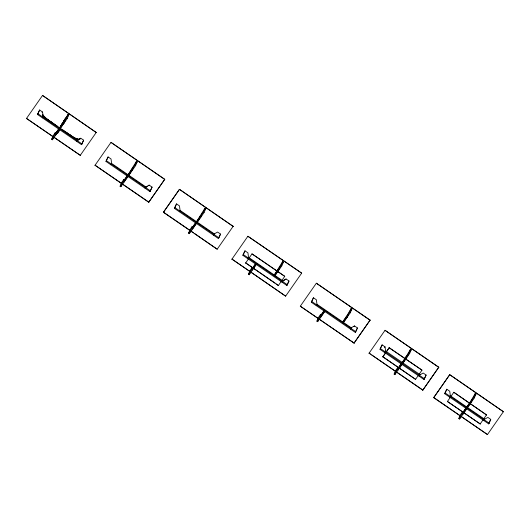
<?xml version="1.0" encoding="UTF-8"?>
<svg xmlns="http://www.w3.org/2000/svg" width="530" height="530" viewBox="0 0 530 530"><rect width="100%" height="100%" fill="white"/><g stroke="black" fill="none" stroke-linecap="round" stroke-linejoin="round"><path stroke-width="0.79" d="M59.36 129.578L55.71 135.031L54.981 134.527L55.259 132.652L55.994 133.156M123.689 180.862L123.709 179.597L124.444 180.101L124.166 181.976L123.43 181.472L123.689 180.862L127.505 175.41L120.105 186.229L120.84 186.732L127.975 176.523M196.266 223.455L192.615 228.914L191.88 228.41L192.165 226.535L192.894 227.039M252.035 268.876L252.055 267.61L252.79 268.114L252.505 269.989L251.776 269.485L252.035 268.876L255.851 263.423L248.451 274.242L249.179 274.745L256.58 263.927L252.77 269.379M321.22 316.317L320.961 316.927L320.226 316.423L320.504 314.548L321.24 315.052M397.725 368.781L397.745 367.515L398.481 368.019M26.5 118.448L80.282 155.33L26.5 118.448L42.539 95.446L96.248 132.5L42.539 95.446M76.638 141.318L77.393 139.993L80.706 138.164L83.634 140.178L81.527 144.67L37.524 114.493L39.631 110.001L42.566 112.016L43.168 116.52L42.413 117.845L42.672 117.236M37.524 114.493L39.631 110.001M59.526 129.585L52.384 139.787L51.655 139.284L53.265 135.508L55.259 132.652M52.384 139.787L53.033 138.277M68.039 114.381L59.287 128.366L66.429 118.157L68.039 114.381L68.774 114.884L67.158 118.66L60.022 128.87M81.527 144.67L83.634 140.178M94.949 165.386L110.989 142.384L164.77 179.266L148.731 202.268L95.022 165.214L121.575 183.42M110.989 142.384L164.697 179.445M145.346 187.647L145.088 188.256L145.849 186.931L149.155 185.109L152.09 187.117L149.977 191.608L105.974 161.431L108.08 156.94L111.015 158.954L111.625 163.465L110.863 164.79L111.121 164.174M105.974 161.431L108.08 156.94M120.105 186.229L121.715 182.446L123.709 179.597M120.84 186.732L121.801 184.46M136.488 161.319L127.743 175.304L134.878 165.102L136.488 161.319L137.224 161.822L135.614 165.599L128.472 175.808L133.699 167.573M149.977 191.608L152.09 187.117M148.731 202.268L164.77 179.266M233.22 226.211L217.187 249.213L163.399 212.331L179.438 189.329L233.147 226.383L179.438 189.329M213.802 234.585L213.537 235.201L214.299 233.876L217.605 232.047L220.54 234.061L218.426 238.553L174.423 208.376L176.536 203.884L179.465 205.892L180.074 210.403L179.312 211.728M174.423 208.376L176.536 203.884M196.425 223.461L189.29 233.67L188.554 233.167L190.164 229.391L192.165 226.535M189.29 233.67L189.932 232.16M204.938 208.263L196.193 222.249L203.328 212.04L204.938 208.263L205.673 208.76L204.063 212.543L196.922 222.752L201.764 215.24M218.751 237.798L220.54 234.061M217.187 249.213L194.795 233.631M231.855 259.269L247.888 236.267L301.676 273.149L285.637 296.151L231.928 259.097L249.63 271.234M247.888 236.267L301.676 273.149M282.252 281.529L281.986 282.139L282.748 280.814L286.054 278.985L288.989 280.999L286.876 285.491L242.873 255.314L244.986 250.823L247.921 252.836L248.524 257.341L247.762 258.666M242.873 255.314L244.986 250.823M245.595 263.079L251.995 253.87L284.749 276.335L278.356 285.544L245.675 262.906L275.017 283.027M251.995 253.87L284.749 276.335M248.451 274.242L250.061 270.459L252.055 267.61M249.179 274.745L250.147 272.48M282.682 261.575L273.93 275.56L281.072 265.351L282.682 261.575L283.418 262.072L281.801 265.855L274.666 276.064L279.886 267.822M278.356 285.544L276.382 283.967M286.876 285.491L288.989 280.999M285.637 296.151L250.988 272.168M300.305 306.207L354.086 343.095L300.305 306.207L316.344 283.206L370.125 320.087L354.086 343.095M316.344 283.206L370.053 320.266M350.701 328.467L350.443 329.077L351.198 327.752L354.504 325.93L357.439 327.938L355.332 332.436L311.329 302.259L313.435 297.767L316.37 299.775L316.973 304.286L316.218 305.611M311.329 302.259L313.435 297.767M324.771 311.474L317.636 321.683L316.9 321.18L318.51 317.404L320.504 314.548M317.636 321.683L318.278 320.173M347.19 316.94L346.931 317.549L346.196 317.046L351.132 308.513L351.867 309.017L350.257 312.793L343.115 323.002L347.19 316.94L346.454 316.436L342.38 322.498L349.522 312.289L351.132 308.513M355.332 332.436L357.439 327.938M368.986 353.311L385.025 330.303L438.807 367.191L422.768 390.193L369.059 353.132L370.417 354.067M385.025 330.303L438.727 367.363M419.879 374.856L423.185 373.027L426.12 375.041L424.013 379.533L380.003 349.356L382.117 344.864L385.052 346.872L385.654 351.383M380.003 349.356L382.117 344.864M386.516 351.549L389.225 347.673L421.979 370.139L415.586 379.348L382.832 356.882L385.615 352.841M385.158 352.099L384.893 352.708L385.754 351.151L419.979 374.624L419.117 376.181M382.832 356.882L389.225 347.673M402.005 364.441L394.87 374.65L394.134 374.147L395.751 370.371L397.745 367.515M394.87 374.65L395.837 372.385M394.134 374.147L401.634 363.096L397.46 369.39L398.196 369.894L401.945 364.203M408.908 353.02L410.525 349.243L411.253 349.74L409.644 353.523L402.508 363.732L406.682 357.432L406.318 358.28L405.583 357.776L405.947 356.928L401.773 363.229L408.908 353.02L409.644 353.523M415.586 379.348L382.905 356.71M421.979 370.139L389.146 347.846M424.013 379.533L426.12 375.041M422.768 390.193L438.807 367.191M503.5 411.552L487.461 434.554L433.679 397.672L449.718 374.67L503.427 411.731L449.718 374.67M484.075 419.932L483.817 420.542L484.572 419.217L487.885 417.395L490.813 419.402L488.706 423.894L444.703 393.717L446.81 389.225L449.745 391.239L450.348 395.751L449.592 397.076L449.851 396.46M444.703 393.717L446.81 389.225M447.426 401.482L480.187 423.947L447.426 401.482L453.819 392.273L486.5 414.91L453.819 392.273M458.834 418.514L460.444 414.732L462.438 411.883L462.16 413.758L462.889 414.261L466.963 408.199L466.705 408.809L459.563 419.018L458.834 418.514L466.228 407.696L462.418 413.148L463.154 413.645M459.563 419.018L460.53 416.746M467.46 407.484L467.202 408.093L474.337 397.884L475.953 394.108L475.218 393.604L470.541 401.528L470.282 402.137L471.011 402.641L472.806 399.136M470.541 401.528L466.466 407.59L473.608 397.387L475.218 393.604M488.706 423.894L490.316 420.118M487.461 434.554L433.752 397.5M63.13 123.371L64.7 119.767M61.652 125.736L63.64 121.781M65.243 120.635L63.832 123.417L63.103 122.914L63.361 122.304L64.097 122.808L60.281 128.26M347.574 316.218L348.336 314.767M406.96 356.942L408.113 354.769M63.01 122.801L65.78 117.733M62.553 123.464L65.243 118.713M61.937 124.345L64.865 119.402M61.029 125.636L64.415 120.317M60.672 126.147L64.097 120.919M60.427 126.498L63.872 121.337M42.069 112.724L42.566 112.016M55.239 133.918L59.049 128.465L51.655 139.284M67.972 116.024L68.774 114.884M80.282 155.33L96.321 132.328M136.422 162.962L137.224 161.822M124.424 181.359L127.809 176.516M148.658 185.818L149.155 185.109M163.399 212.331L179.365 189.502M192.138 227.801L195.954 222.348L188.554 233.167M204.878 209.906L205.673 208.76M282.218 263.788L283.418 262.072M286.054 278.985L282.914 281.165M320.484 315.814L324.3 310.361M316.9 321.18L324.035 310.977M321.644 315.714L324.605 311.474M350.668 310.726L351.867 309.017M354.007 326.646L354.504 325.93M354.159 342.917L370.125 320.087M384.548 347.587L385.052 346.872M410.525 349.243L405.848 357.167L406.583 357.664M410.061 351.456L411.253 349.74M433.679 397.672L449.645 374.842M475.152 395.248L475.953 394.108M467.884 406.874L471.276 402.031M480.187 423.947L486.58 414.738M55.623 134.68L56.286 133.792M56.803 133.09L58.558 130.724M55.63 134.574L58.313 131.076M55.842 134.169L55.895 133.865M57.406 132.255L56.538 133.322L57.048 132.884M57.571 132.049L57.956 131.586M55.623 134.792L59.791 130.512M55.63 134.289L58.26 132.699M77.559 140.337L80.202 138.88M146.008 187.282L147.333 186.553M77.605 139.715L79.122 139.277M75.929 139.589L79.884 139.052M76.565 139.204L78.009 139.231L75.929 138.893M74.843 138.363L77.049 139.218M73.544 137.349L78.944 139.576M73.504 137.714L78.188 139.993M44.686 118.177L46.753 119.495M48.82 120.82L57.77 126.537M42.585 116.573L45.322 118.356M46.693 119.243L55.59 125.034M69.403 134.514L77.923 140.139M42.532 116.176L53.159 123.371M66.429 118.157L67.158 118.66M134.878 165.102L135.614 165.599M203.328 212.04L204.063 212.543M281.072 265.351L281.801 265.855M349.522 312.289L350.257 312.793M473.608 397.387L474.337 397.884M43.168 116.52L77.393 139.993M111.625 163.465L145.849 186.931M180.074 210.403L214.299 233.876M248.524 257.341L282.748 280.814M316.973 304.286L351.198 327.752M450.348 395.751L484.572 419.217M38.021 113.778L82.024 143.955M106.47 160.722L150.474 190.899M174.92 207.661L218.93 237.838M243.376 254.605L287.379 284.776M311.825 301.543L355.829 331.72M380.507 348.641L424.51 378.817M445.2 393.008L489.203 423.185M397.825 368.549L398.553 369.052M123.616 184.824L148.811 202.096M163.478 212.152L193.43 232.696M371.782 355.001L422.841 390.014M67.409 133.143L77.671 140.278M42.486 115.832L51.158 121.999M64.978 131.48L75.426 139.019M62.792 129.976L68.675 134.302M69.986 135.263L73.902 138.151M42.433 115.48L47.077 119.727M42.824 114.97L47.024 119.164M42.771 115.407L46.826 119.707M45.11 118.336L43.036 115.249L44.553 118.097M42.718 114.626L43.897 117.547M42.579 114.705L43.255 117.017M131.811 169.242L131.553 169.852L132.288 170.355L132.546 169.746L131.811 169.242M200.267 216.187L200.002 216.797L200.737 217.3L200.996 216.684L200.267 216.187M278.005 269.498L277.746 270.108L278.475 270.611L278.74 269.995L278.005 269.498"/></g></svg>
